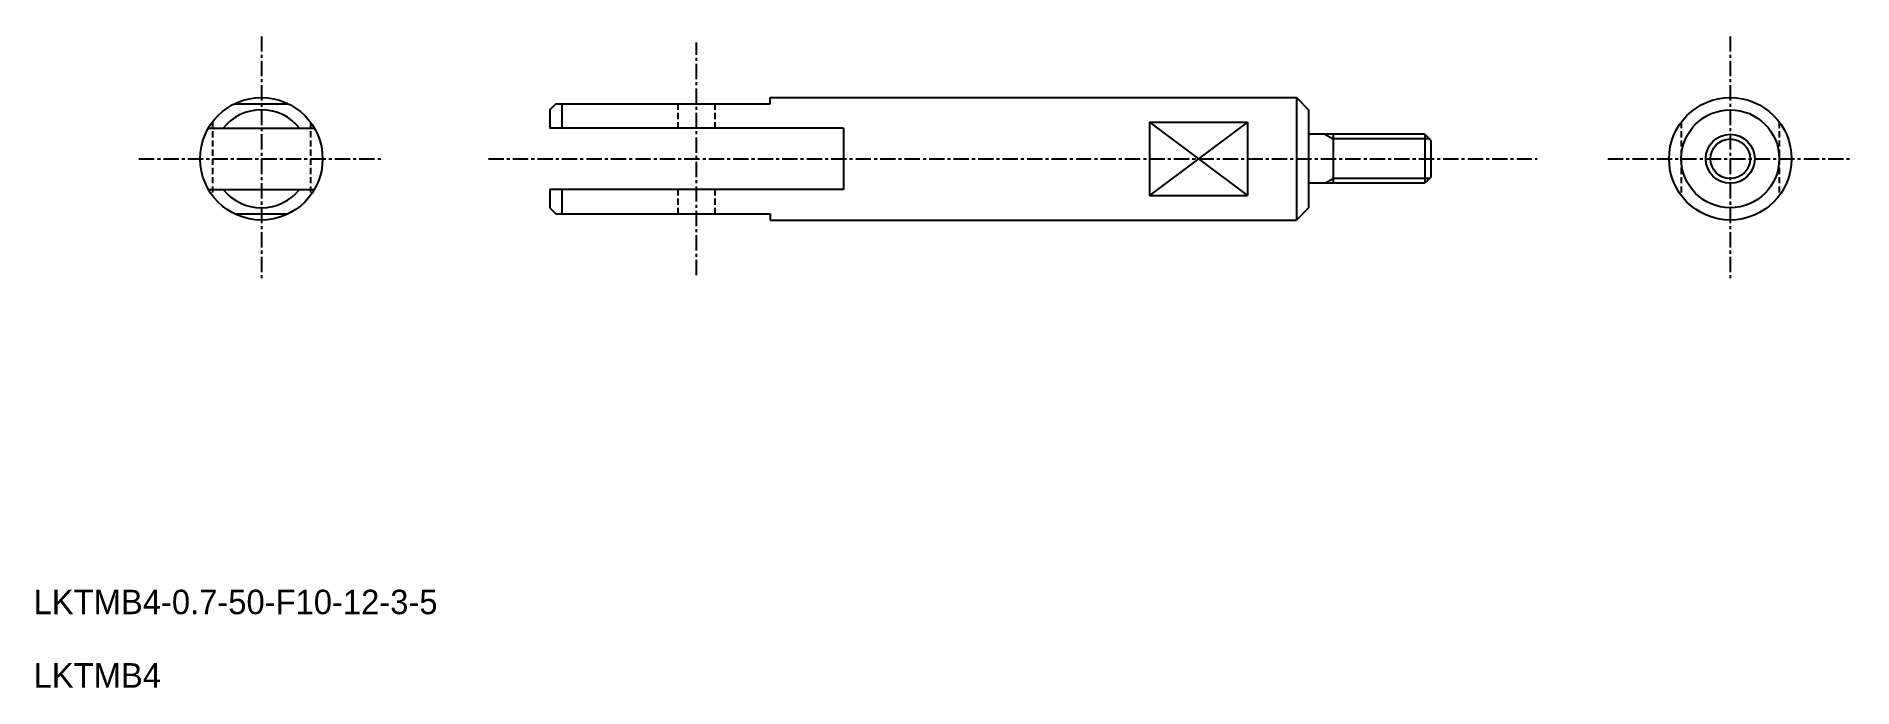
# Model space of a CAD drawing. Extents: x 230 to 378, y 47 to 100.
import ezdxf

# ---------------------------------------------------------------- set-up
doc = ezdxf.new("R2010")
doc.units = 0
doc.linetypes.add('CENTER', pattern=[2, 1.25, -0.25, 0.25, -0.25])
doc.linetypes.add('DASHED', pattern=[0.75, 0.5, -0.25])
doc.layers.get('0').update_dxf_attribs({"linetype": 'CONTINUOUS'})
doc.layers.add('CENTER', color=1, linetype='CENTER')

msp = doc.modelspace()

# ---------------------------------------------------------------- linework, layer by layer
at = {"color": 7, "linetype": 'CONTINUOUS'}
for p, q in [((289.7, 95.31), (332.7, 95.31)), ((289.7, 95.31), (332.7, 95.31)), ((289.7, 94.81), (289.7, 95.31)), ((332.7, 95.31), (332.7, 85.31)), ((332.7, 95.31), (333.7, 94.31)), ((245.97, 94.81), (250.33, 94.81)), ((271.7, 94.31), (272.2, 94.81)), ((271.7, 94.31), (271.7, 92.81)), ((272.2, 94.81), (289.7, 94.81)), ((272.7, 94.81), (272.7, 92.81)), ((333.7, 94.31), (333.7, 86.31)), ((243.82, 92.81), (252.48, 92.81)), ((295.7, 92.81), (271.7, 92.81)), ((295.7, 92.81), (295.7, 87.81)), ((320.7, 93.31), (320.7, 87.31)), ((320.7, 93.31), (328.7, 87.31)), ((328.7, 93.31), (320.7, 87.31)), ((320.7, 93.31), (328.7, 93.31)), ((328.7, 93.31), (328.7, 87.31)), ((343.2, 92.31), (333.7, 92.31)), ((335.7, 92.31), (335.7, 88.31)), ((343.2, 92.31), (343.7, 91.81)), ((343.2, 92.31), (343.2, 88.31)), ((343.7, 91.81), (343.7, 88.81)), ((243.82, 87.81), (252.48, 87.81)), ((295.7, 87.81), (271.7, 87.81)), ((271.7, 87.81), (271.7, 86.31)), ((272.7, 87.81), (272.7, 85.81)), ((343.2, 88.31), (333.7, 88.31)), ((343.7, 88.81), (343.2, 88.31)), ((271.7, 86.31), (272.2, 85.81)), ((320.7, 87.31), (328.7, 87.31)), ((333.7, 86.31), (332.7, 85.31)), ((245.97, 85.81), (250.33, 85.81)), ((272.2, 85.81), (289.7, 85.81)), ((289.7, 85.81), (289.7, 85.31)), ((289.7, 85.31), (332.7, 85.31)), ((289.7, 85.31), (332.7, 85.31))]:
    msp.add_line(p, q, dxfattribs=at)
at = {"color": 3, "linetype": 'DASHED'}
for p, q in [((282.2, 92.81), (282.2, 94.81)), ((285.2, 94.81), (285.2, 92.81)), ((244.15, 93.31), (244.15, 87.31)), ((252.15, 93.31), (252.15, 87.31)), ((364.15, 93.31), (364.15, 87.31)), ((372.15, 93.31), (372.15, 87.31)), ((282.2, 85.81), (282.2, 87.81)), ((285.2, 87.81), (285.2, 85.81))]:
    msp.add_line(p, q, dxfattribs=at)
at = {"color": 3, "linetype": 'CONTINUOUS'}
for p, q in [((335.04, 92.31), (335.7, 91.93)), ((343.63, 91.93), (335.7, 91.93)), ((335.04, 88.31), (335.7, 88.69)), ((343.63, 88.69), (335.7, 88.69))]:
    msp.add_line(p, q, dxfattribs=at)
at = {"color": 7, "linetype": 'CONTINUOUS'}
for centre, radius in [((248.15, 90.31), 5), ((368.15, 90.31), 5), ((368.15, 90.31), 4), ((368.15, 90.31), 2)]:
    msp.add_circle(centre, radius, dxfattribs=at)
at = {"color": 3, "linetype": 'CONTINUOUS'}
msp.add_circle((368.15, 90.31), 1.62, dxfattribs=at)
at = {"color": 7, "linetype": 'CONTINUOUS'}
for start, end in [(38.6822, 141.3178), (218.6822, 321.3178)]:
    msp.add_arc((248.15, 90.31), 4, start, end, dxfattribs=at)
at = {"layer": 'CENTER', "color": 1, "linetype": 'CENTER'}
for p, q in [((248.15, 100.31), (248.15, 80.31)), ((283.7, 80.81), (283.7, 99.81)), ((368.15, 100.31), (368.15, 80.31)), ((238.15, 90.31), (258.15, 90.31)), ((266.7, 90.31), (352.37, 90.31)), ((358.15, 90.31), (378.15, 90.31))]:
    msp.add_line(p, q, dxfattribs=at)

# ---------------------------------------------------------------- texts
at = {"color": 7, "linetype": 'CONTINUOUS'}
for s, p in [('LKTMB4-0.7-50-F10-12-3-5', (229.54, 53.12)), ('LKTMB4', (229.54, 47.12))]:
    msp.add_text(s, height=2, dxfattribs=at).set_placement(p)

doc.saveas('drawing.dxf')
